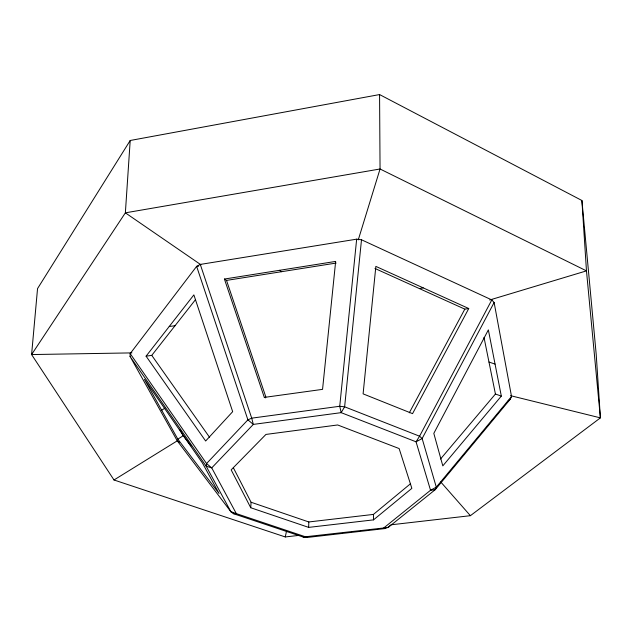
<?xml version="1.0" encoding="UTF-8"?>
<svg xmlns="http://www.w3.org/2000/svg" width="632" height="632" viewBox="0 0 632 632"><rect width="100%" height="100%" fill="white"/><g stroke="black" fill="none" stroke-linecap="round" stroke-linejoin="round"><path stroke-width="0.95" d="M308.661 527.388L250.746 507.741L231.162 469.868L265.946 434.429L337.662 424.965L399.132 448.554L411.859 488.354L373.52 519.867L308.661 527.388L308.795 521.961L251.078 502.25L233.35 467.727M130.026 356.424L130.176 353.62L196.639 266.364L200.289 264.421L356.661 239.165L361.496 239.773L491.807 299.923L494.121 302.523L511.533 396.501L510.356 399.084L435.251 489.658L388.38 527.27L384.77 528.589L307.389 537.437L303.163 537.026L233.714 513.769L230.933 511.802L177.308 440.907L130.026 356.424L206.158 466.195L230.933 511.802L307.389 537.437M250.746 507.741L251.078 502.25M391.058 524.805L470.39 515.688L600.4 417.871L596.205 354.323L581.914 200.494L379.571 94.563L130.2 140.486L125.365 212.834L31.6 354.56L113.997 479.98L285.285 536.947L298.999 535.375M356.661 239.165L339.74 406.273L341.154 412.649L416.053 441.808L422.144 438.545L494.121 302.523M361.496 239.773L344.63 406.811L341.154 412.649L253.329 424.404L211.736 467.885L206.158 466.195L206.546 463.564L247.902 419.846L251.718 418.155L339.74 406.273L344.63 406.811L419.577 436.199L422.144 438.545L436.301 487.154L435.251 489.658L430.542 490.266L383.727 527.981L303.163 537.026M285.285 536.947L286.486 531.212M358.273 239.86L380.053 168.989L379.571 94.563M491.807 299.923L419.577 436.199L416.053 441.808L430.542 490.266L436.301 487.154L511.533 396.501M468.754 308.527L412.554 413.652L363.1 393.862L375.85 266.388L468.754 308.527L464.812 309.135L374.95 268.466M409.291 412.83L464.812 309.135M130.2 140.486L37.541 288.611L31.6 354.56L131.898 352.893M146.079 356.179L193.874 294.891L232.671 411.661L205.645 441.01L146.079 356.179L151.759 355.366L195.493 299.655M501.326 396.098L442.811 465.871L433.813 433.37L488.362 329.88L501.326 396.098L495.425 394.028L484.001 337.354M440.528 459.006L495.425 394.028M390.386 525.168L388.38 527.27L383.727 527.981L384.77 528.589M508.112 400.941L510.356 399.084M308.795 521.961L373.441 514.409L410.144 484.033M177.837 439.161L219.043 493.458L202.501 463.122L144.459 379.342L177.837 439.161L183.217 435.732L191.046 445.9M161.681 410.2L164.857 408.193M113.997 479.98L177.56 440.646M489.666 300.01L586.472 270.875L581.914 200.494M419.427 288.595L423.187 287.86M224.423 279.044L335.655 261.419L322.557 389.359L264.326 397.402L224.423 279.044L226.517 280.403L265.898 397.125M226.517 280.403L336.145 263.062M169.25 326.468L175.009 325.749M198.598 266.19L196.639 266.364L247.902 419.846L253.329 424.404L251.718 418.155L200.289 264.421M510.498 395.656L600.4 417.871L586.472 270.875L380.053 168.989L125.365 212.834L200.897 264.745M488.978 362.041L495.061 364.095M264.326 397.402L265.582 397.836M177.308 440.907L179.298 442.361M279.534 270.306L281.311 271.736M440.733 481.947L470.39 515.688M232.529 512.212L233.714 513.769L236.273 513.508L211.736 467.885L206.546 463.564L130.176 353.62M151.759 355.366L209.634 437.399M179.93 429.752L183.217 435.732M373.441 514.409L373.52 519.867"/></g></svg>
